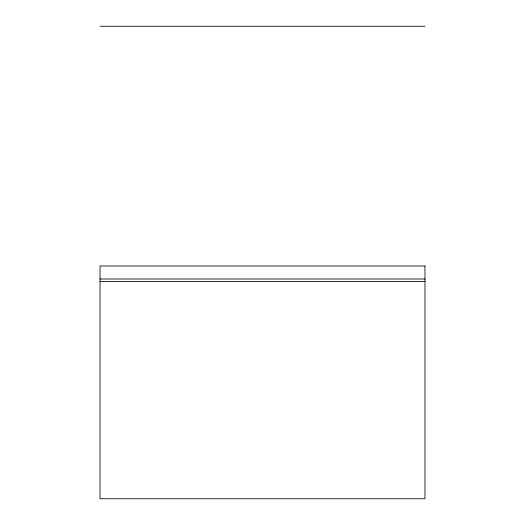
<?xml version="1.0" encoding="UTF-8"?>
<svg xmlns="http://www.w3.org/2000/svg" width="525" height="525" viewBox="0 0 525 525"><rect width="100%" height="100%" fill="white"/><g stroke="black" fill="none" stroke-linecap="round" stroke-linejoin="round"><path stroke-width="0.79" d="M100.032 26.25L424.968 26.25M100.032 279.005L424.968 279.005M100.032 281.466L424.968 281.466M424.968 265.991L100.032 265.991L100.032 498.75L424.968 498.75L424.968 265.991"/></g></svg>
